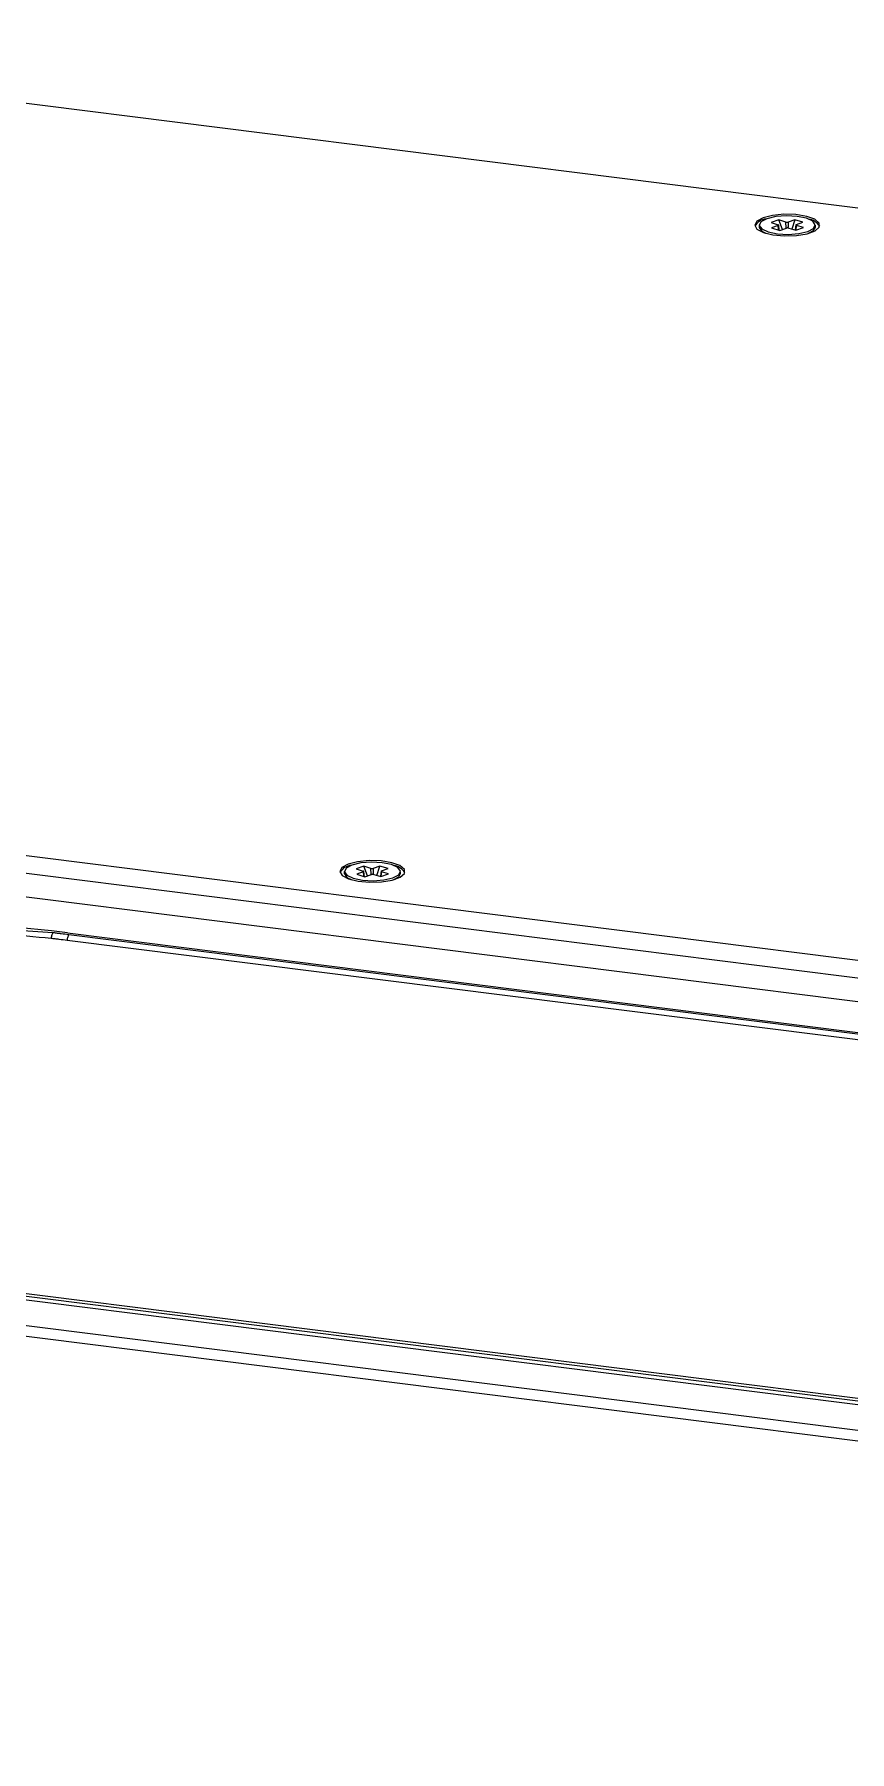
# Model space of a CAD drawing. Header units: millimetres. Extents: x 5 to 589, y 5 to 415.
# Drawn here: x 482.73 to 497.25, y 313.74 to 344.33 of the extents above; entities that cross this region are included whole.
import ezdxf

# ---------------------------------------------------------------- set-up
doc = ezdxf.new("R2010")
doc.units = ezdxf.units.MM

msp = doc.modelspace()

# ---------------------------------------------------------------- linework, layer by layer
at = {"color": 7, "linetype": 'Continuous', "lineweight": 15}
for p, q in [((472.8526, 344.3295), (554.9633, 333.9845)), ((495.6432, 340.9319), (495.6432, 340.8942)), ((495.7389, 340.7961), (495.7581, 340.7873)), ((495.9927, 341.0246), (495.8559, 340.976)), ((495.8559, 340.976), (495.98, 340.9372)), ((495.9814, 340.9231), (495.865, 340.8817)), ((495.865, 340.8817), (496.0109, 340.8361)), ((496.0015, 340.8387), (495.9907, 340.9305)), ((496.1168, 340.9858), (495.9927, 341.0246)), ((496.0556, 340.852), (495.9927, 341.0246)), ((496.0109, 340.8361), (496.1273, 340.8775)), ((496.2754, 341.0276), (496.1591, 340.9863)), ((496.1695, 340.8779), (496.2936, 340.8392)), ((496.2754, 341.0276), (496.2225, 340.8614)), ((496.4213, 340.982), (496.2754, 341.0276)), ((496.2967, 340.9342), (496.2857, 340.846)), ((496.2936, 340.8392), (496.4304, 340.8878)), ((496.305, 340.9407), (496.4213, 340.982)), ((496.4304, 340.8878), (496.3063, 340.9266)), ((496.5283, 340.7873), (496.5474, 340.7961)), ((496.6432, 340.8942), (496.6432, 340.9319)), ((545.2827, 321.7983), (455.9319, 333.0555)), ((459.559, 332.6056), (541.6697, 322.2606)), ((541.3999, 321.9752), (459.2705, 332.3226)), ((541.2695, 321.5685), (459.1401, 331.9158)), ((488.6043, 329.5118), (488.4675, 329.4631)), ((488.4675, 329.4631), (488.5916, 329.4244)), ((488.7284, 329.473), (488.6043, 329.5118)), ((488.6672, 329.3392), (488.6043, 329.5118)), ((488.887, 329.5148), (488.7707, 329.4734)), ((488.8342, 329.3486), (488.887, 329.5148)), ((489.0329, 329.4692), (488.887, 329.5148)), ((488.9166, 329.4278), (489.0329, 329.4692)), ((488.2548, 329.4191), (488.2548, 329.3813)), ((488.3505, 329.2833), (488.3697, 329.2745)), ((488.593, 329.4103), (488.4766, 329.3689)), ((488.4766, 329.3689), (488.6225, 329.3233)), ((488.6132, 329.325), (488.6023, 329.4176)), ((488.6225, 329.3233), (488.7389, 329.3647)), ((488.7812, 329.3651), (488.9052, 329.3263)), ((488.9083, 329.4214), (488.8973, 329.3331)), ((488.9052, 329.3263), (489.042, 329.375)), ((489.042, 329.375), (488.918, 329.4138)), ((489.1399, 329.2745), (489.1591, 329.2833)), ((489.2548, 329.3813), (489.2548, 329.4191)), ((483.0427, 328.3602), (482.4274, 328.4184)), ((483.3268, 328.3252), (483.0427, 328.3602)), ((483.3268, 328.3252), (538.1905, 321.413)), ((483.3505, 328.2962), (538.222, 321.383)), ((538.1889, 321.2775), (483.3175, 328.1906)), ((541.2695, 313.9313), (459.1401, 324.2787)), ((459.2279, 324.0882), (541.3573, 313.7408)), ((478.4782, 322.4211), (536.711, 315.0844)), ((478.5004, 322.3702), (536.7333, 315.0335)), ((536.7338, 314.9644), (478.6497, 322.2823))]:
    msp.add_line(p, q, dxfattribs=at)
at = {"color": 8, "linetype": 'Continuous', "lineweight": 15}
msp.add_line((481.6429, 328.4251), (483.0665, 328.3308), dxfattribs=at)
at = {"color": 7, "linetype": 'Continuous', "lineweight": 15, "flags": 128}
for points in [[(495.6006, 341.0002), (495.5632, 340.9303), (495.6041, 340.8606), (495.7178, 340.8005), (495.8889, 340.7581), (496.0944, 340.7392), (496.3065, 340.7464), (496.4965, 340.7786), (496.6388, 340.8315), (496.7141, 340.8979), (496.7124, 340.969), (496.6338, 341.035), (496.4889, 341.0871), (496.2973, 341.1183), (496.0849, 341.1242), (495.8804, 341.1042), (495.7113, 341.061), (495.6006, 341.0002)], [(496.5079, 340.8179), (496.611, 340.8731), (496.6429, 340.9373), (496.5987, 341.0006), (496.4851, 341.0535), (496.3195, 341.0878), (496.127, 341.0985), (495.937, 341.0837), (495.7784, 341.0459), (495.6753, 340.9907), (495.6434, 340.9265), (495.6876, 340.8632), (495.8012, 340.8103), (495.9668, 340.7759), (496.1593, 340.7653), (496.3493, 340.78), (496.5079, 340.8179)], [(495.6432, 340.8942), (495.6434, 340.8888), (495.6876, 340.8255), (495.7634, 340.7858)], [(496.5229, 340.7858), (496.611, 340.8354), (496.6432, 340.8942)], [(488.2122, 329.4874), (488.1748, 329.4175), (488.2157, 329.3477), (488.3294, 329.2876), (488.5005, 329.2453), (488.706, 329.2264), (488.9181, 329.2335), (489.1081, 329.2657), (489.2504, 329.3186), (489.3258, 329.3851), (489.324, 329.4561), (489.2454, 329.5222), (489.1005, 329.5743), (488.9089, 329.6054), (488.6965, 329.6114), (488.492, 329.5914), (488.3229, 329.5481), (488.2122, 329.4874)], [(488.39, 329.533), (488.2869, 329.4778), (488.255, 329.4137), (488.2992, 329.3503), (488.4128, 329.2975), (488.5784, 329.2631), (488.7709, 329.2525), (488.9609, 329.2672), (489.1195, 329.3051), (489.2226, 329.3603), (489.2545, 329.4244), (489.2103, 329.4878), (489.0967, 329.5406), (488.9311, 329.575), (488.7387, 329.5856), (488.5486, 329.5709), (488.39, 329.533)], [(488.2548, 329.3813), (488.255, 329.376), (488.2992, 329.3126), (488.375, 329.2729)], [(489.1345, 329.2729), (489.2226, 329.3226), (489.2548, 329.3813)]]:
    msp.add_lwpolyline(points, dxfattribs=at)
at = {"color": 8, "linetype": 'Continuous', "lineweight": 15, "flags": 128}
for points in [[(495.9953, 340.8377), (495.9827, 340.9135), (495.9814, 340.9231), (495.9814, 340.9231), (495.9814, 340.9231)], [(496.1229, 340.876), (496.1216, 340.8872), (496.1171, 340.9757), (496.1168, 340.9858), (496.1168, 340.9858), (496.1168, 340.9858)], [(488.7345, 329.3631), (488.7332, 329.3744), (488.7287, 329.4629), (488.7284, 329.473), (488.7284, 329.473), (488.7284, 329.473)], [(488.6071, 329.3236), (488.5943, 329.4007), (488.593, 329.4102), (488.593, 329.4103), (488.593, 329.4103)]]:
    msp.add_lwpolyline(points, dxfattribs=at)
at = {"color": 7, "linetype": 'Continuous', "lineweight": 15}
for centre, radius, start, end in [((495.7801, 340.7976), 0.2432, 93.92062, 151.6798), ((496.4698, 340.741), 0.304, 34.46587, 79.93397), ((488.3917, 329.2848), 0.2433, 93.92271, 151.67732), ((489.0814, 329.2281), 0.304, 34.46689, 79.93292)]:
    msp.add_arc(centre, radius, start, end, dxfattribs=at)
for points, knots in [([(495.9814, 340.9231), (495.9834, 340.924), (495.9875, 340.9258), (495.9899, 340.9291), (495.989, 340.9325), (495.9853, 340.9353), (495.9815, 340.9366), (495.98, 340.9372)], [0, 0, 0, 0, 0.2149879, 0.4299836, 0.6443486, 0.8584405, 1, 1, 1, 1]), ([(496.1168, 340.9858), (496.1195, 340.9851), (496.1248, 340.9838), (496.1349, 340.983), (496.145, 340.9833), (496.1534, 340.9845), (496.1575, 340.9858), (496.1591, 340.9863)], [0, 0, 0, 0, 0.2149578, 0.4299546, 0.6443345, 0.8584272, 1, 1, 1, 1]), ([(496.1695, 340.8779), (496.1669, 340.8786), (496.1615, 340.88), (496.1514, 340.8808), (496.1413, 340.8805), (496.1329, 340.8793), (496.1289, 340.878), (496.1273, 340.8775)], [0, 0, 0, 0, 0.2149837, 0.4299754, 0.6443501, 0.8584153, 1, 1, 1, 1]), ([(496.305, 340.9407), (496.3029, 340.9398), (496.2988, 340.938), (496.2964, 340.9346), (496.2973, 340.9313), (496.301, 340.9285), (496.3048, 340.9271), (496.3063, 340.9266)], [0, 0, 0, 0, 0.2149849, 0.4299776, 0.6443536, 0.8584424, 1, 1, 1, 1]), ([(488.7284, 329.473), (488.7311, 329.4723), (488.7364, 329.4709), (488.7465, 329.4701), (488.7566, 329.4704), (488.765, 329.4717), (488.7691, 329.4729), (488.7707, 329.4734)], [0, 0, 0, 0, 0.2149879, 0.4299836, 0.6443486, 0.8584405, 1, 1, 1, 1]), ([(488.593, 329.4103), (488.595, 329.4112), (488.5992, 329.4129), (488.6015, 329.4163), (488.6006, 329.4197), (488.5969, 329.4225), (488.5931, 329.4238), (488.5916, 329.4244)], [0, 0, 0, 0, 0.2149851, 0.429978, 0.6443255, 0.8584144, 1, 1, 1, 1]), ([(488.7812, 329.3651), (488.7785, 329.3658), (488.7731, 329.3672), (488.763, 329.368), (488.7529, 329.3677), (488.7446, 329.3664), (488.7405, 329.3652), (488.7389, 329.3647)], [0, 0, 0, 0, 0.2149904, 0.4299817, 0.6443561, 0.8584434, 1, 1, 1, 1]), ([(488.9166, 329.4278), (488.9145, 329.427), (488.9104, 329.4252), (488.908, 329.4218), (488.9089, 329.4184), (488.9126, 329.4156), (488.9164, 329.4143), (488.918, 329.4138)], [0, 0, 0, 0, 0.2149578, 0.4299546, 0.6443345, 0.8584272, 1, 1, 1, 1]), ([(483.0665, 328.3308), (483.0626, 328.3258), (483.0548, 328.3158), (483.0449, 328.2897), (483.0373, 328.2584), (483.0352, 328.2362), (483.0342, 328.2251)], [0, 0, 0, 0, 0.2500039, 0.5000045, 0.7500017, 1, 1, 1, 1]), ([(483.3175, 328.1906), (483.2707, 328.1965), (483.2, 328.2053), (483.1055, 328.2167), (483.058, 328.2223), (483.0342, 328.2251)], [0, 0, 0, 0, 0.49647055, 0.74823379, 1, 1, 1, 1]), ([(483.0665, 328.3308), (483.0903, 328.3279), (483.138, 328.3223), (483.2327, 328.3109), (483.3035, 328.302), (483.3505, 328.2962)], [0, 0, 0, 0, 0.2517679, 0.5035328, 1, 1, 1, 1]), ([(483.3505, 328.2962), (483.3466, 328.2912), (483.3388, 328.2813), (483.3287, 328.2551), (483.3209, 328.2239), (483.3187, 328.2017), (483.3175, 328.1906)], [0, 0, 0, 0, 0.2500003, 0.5000052, 0.7500003, 1, 1, 1, 1])]:
    msp.add_open_spline(points, degree=3, knots=knots, dxfattribs=at)
at = {"color": 8, "linetype": 'Continuous', "lineweight": 15}
for points, knots in [([(496.1591, 340.9863), (496.1591, 340.9863), (496.1589, 340.9829), (496.1586, 340.9501), (496.1581, 340.9148), (496.1547, 340.8828), (496.1545, 340.8804)], [0, 0, 0, 0, 0.0001114, 0.0961468, 0.9318267, 1, 1, 1, 1]), ([(496.3063, 340.9266), (496.3063, 340.9266), (496.3059, 340.9234), (496.3017, 340.894), (496.2965, 340.8653), (496.292, 340.8397)], [0, 0, 0, 0, 0.000127, 0.1096047, 1, 1, 1, 1]), ([(488.7707, 329.4734), (488.7707, 329.4734), (488.7705, 329.4701), (488.7702, 329.4373), (488.7697, 329.4019), (488.7663, 329.3699), (488.7661, 329.3675)], [0, 0, 0, 0, 0.0001114, 0.096147, 0.9318265, 1, 1, 1, 1]), ([(488.918, 329.4138), (488.918, 329.4137), (488.9175, 329.4106), (488.9133, 329.3812), (488.9081, 329.3524), (488.9036, 329.3269)], [0, 0, 0, 0, 0.000127, 0.1096068, 1, 1, 1, 1]), ([(483.0342, 328.2251), (482.4567, 328.2789), (481.3781, 328.3794), (480.306, 328.3158), (479.8079, 328.2862)], [0, 0, 0, 0, 0.5353685, 1, 1, 1, 1])]:
    msp.add_open_spline(points, degree=3, knots=knots, dxfattribs=at)

doc.saveas('drawing.dxf')
